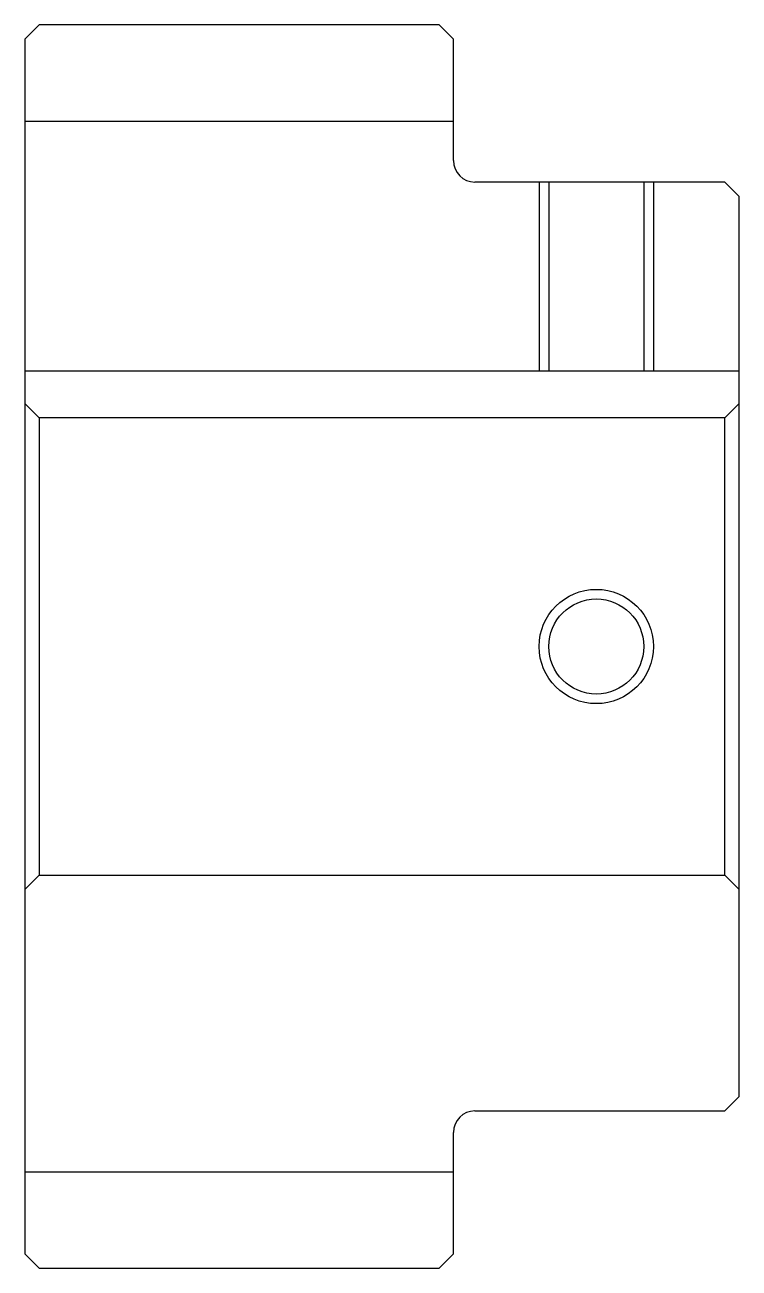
# Model space of a CAD drawing. Header units: metres. Extents: x 202 to 512, y 160 to 247.
# Drawn here: x 202.5 to 252.5, y 160.2 to 247.2 of the extents above.
import ezdxf

# ---------------------------------------------------------------- set-up
doc = ezdxf.new("R2010")
doc.units = ezdxf.units.M

msp = doc.modelspace()

# ---------------------------------------------------------------- linework, layer by layer
at = {"color": 4}
for p, q in [((202.5, 240.5), (232.5, 240.5)), ((202.5, 223.050003), (252.5, 223.050003)), ((251.5, 219.75), (252.5, 220.75)), ((203.5, 219.75), (203.5, 187.75)), ((251.5, 187.75), (252.5, 186.75)), ((202.5, 167), (232.5, 167))]:
    msp.add_line(p, q, dxfattribs=at)
for points in [[(232.5, 237.75), (232.5, 246.25), (231.5, 247.25), (203.5, 247.25), (202.5, 246.25), (202.5, 186.75)], [(234, 171.25), (251.5, 171.25), (252.5, 172.25), (252.5, 235.25), (251.5, 236.25), (234, 236.25)], [(238.5, 236.25), (238.5, 223.050003)], [(239.175003, 236.25), (239.175003, 223.050003)], [(245.824997, 236.25), (245.824997, 223.050003)], [(246.5, 236.25), (246.5, 223.050003)], [(202.5, 186.75), (203.5, 187.75), (251.5, 187.75), (251.5, 219.75), (203.5, 219.75), (202.5, 220.75)], [(202.5, 186.75), (202.5, 161.25), (203.5, 160.25), (231.5, 160.25), (232.5, 161.25), (232.5, 169.75)]]:
    msp.add_lwpolyline(points, dxfattribs=at)
at = {"color": 7}
msp.add_circle((242.5, 203.75), 4, dxfattribs=at)
at = {"color": 4}
msp.add_circle((242.5, 203.75), 3.325, dxfattribs=at)
for centre, start, end in [((234, 237.75), 180, 270), ((234, 169.75), 90, 180)]:
    msp.add_arc(centre, 1.5, start, end, dxfattribs=at)

doc.saveas('drawing.dxf')
